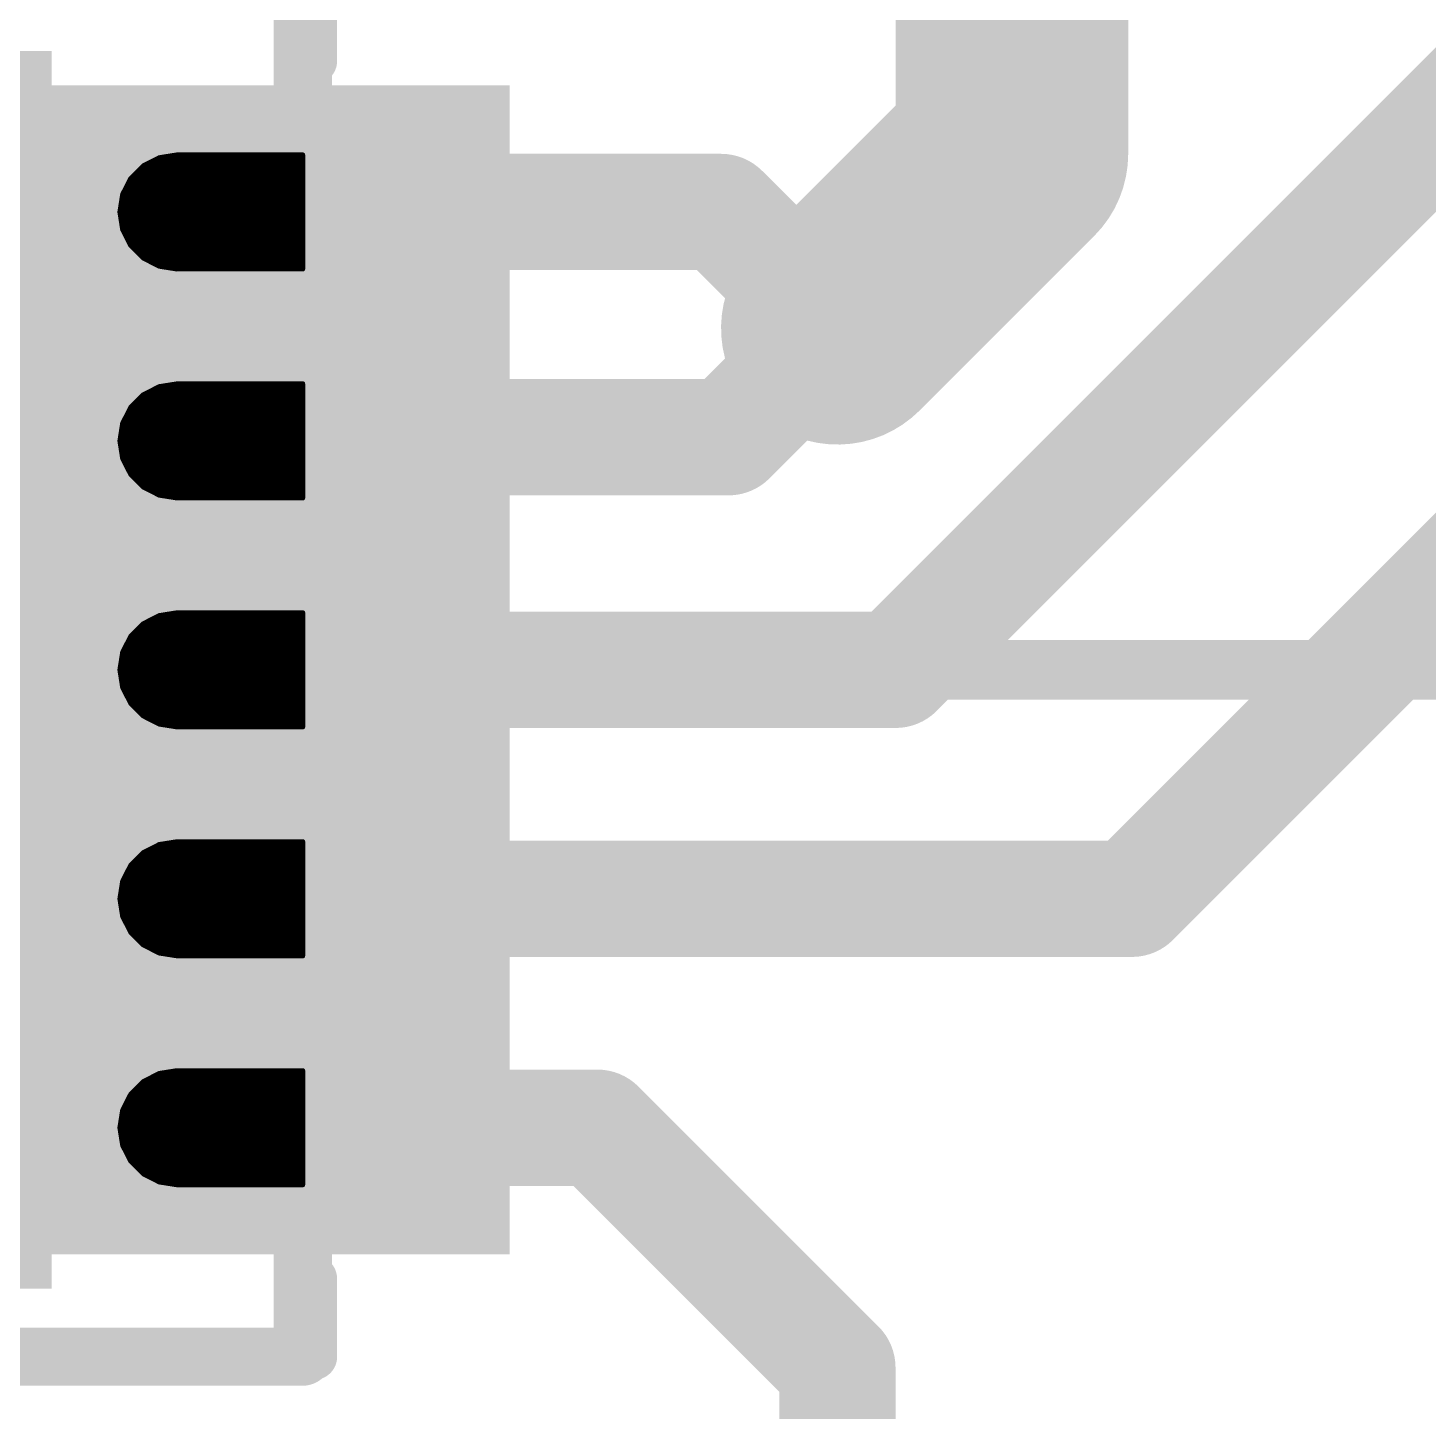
# Model space of a CAD drawing. Extents: x -22.2 to 64.4, y -24.7 to 14.1.
# Drawn here: x 16.648 to 19.705, y 5.366 to 8.387 of the extents above; entities that cross this region are included whole.
import ezdxf

# ---------------------------------------------------------------- set-up
doc = ezdxf.new("R2010")
doc.units = 0
for name, color, linetype in [('1', 12, 'CONTINUOUS'), ('21', 253, 'CONTINUOUS'), ('29', 253, 'CONTINUOUS'), ('47', 253, 'CONTINUOUS'), ('51', 253, 'CONTINUOUS')]:
    doc.layers.add(name, color=color, linetype=linetype)

# ---------------------------------------------------------------- blocks, each defined once
blk = doc.blocks.new('RECT')
blk.add_solid([(-0.5, -0.5), (0.5, -0.5), (-0.5, 0.5), (0.5, 0.5)])

msp = doc.modelspace()

# ---------------------------------------------------------------- linework, layer by layer
at = {"layer": '1'}
for points, const_width in [([(18.796, 9.183), (18.796, 8.112)], 0.508), ([(18.542, 6.985), (20.066, 8.509)], 0.254), ([(18.796, 8.112), (18.415, 7.731)], 0.508), ([(20.701, 8.128), (19.058, 6.485)], 0.254), ([(18.161, 7.985), (17.198, 7.985)], 0.254), ([(18.415, 7.731), (18.161, 7.985)], 0.254), ([(18.177, 7.493), (18.415, 7.731)], 0.254), ([(17.198, 7.485), (17.206, 7.493)], 0.254), ([(17.206, 7.493), (18.177, 7.493)], 0.254), ([(17.198, 6.985), (18.542, 6.985)], 0.254), ([(19.058, 6.485), (17.198, 6.485)], 0.254), ([(17.198, 5.985), (17.891, 5.985)], 0.254), ([(17.891, 5.985), (18.415, 5.461)], 0.254), ([(18.415, 5.461), (18.415, 4.064)], 0.254)]:
    msp.add_lwpolyline(points, dxfattribs=dict(at, const_width=const_width))
for points, const_width in [([(18.8858, 8.0222, 1), (18.7062, 8.2018)], 0.254), ([(18.669, 8.112, 1), (18.923, 8.112)], 0.254), ([(17.198, 8.0485, 1), (17.198, 7.9215)], 0.127), ([(18.2059, 8.0299, 1), (18.1161, 7.9401)], 0.127), ([(18.161, 7.9215, 1), (18.161, 8.0485)], 0.127), ([(18.3252, 7.8208, 1), (18.5048, 7.6412)], 0.254), ([(18.4599, 7.6861, 1), (18.3701, 7.7759)], 0.127), ([(18.3701, 7.6861, 1), (18.4599, 7.7759)], 0.127), ([(17.206, 7.5565, 1), (17.206, 7.4295)], 0.127), ([(17.2509, 7.4481, 1), (17.1611, 7.5379)], 0.127), ([(18.177, 7.4295, 1), (18.177, 7.5565)], 0.127), ([(17.1531, 7.5299, 1), (17.2429, 7.4401)], 0.127), ([(18.1321, 7.5379, 1), (18.2219, 7.4481)], 0.127), ([(17.198, 7.0485, 1), (17.198, 6.9215)], 0.127), ([(18.4971, 7.0299, 1), (18.5869, 6.9401)], 0.127), ([(18.542, 6.9215, 1), (18.542, 7.0485)], 0.127), ([(17.198, 6.5485, 1), (17.198, 6.4215)], 0.127), ([(19.058, 6.4215, 1), (19.058, 6.5485)], 0.127), ([(19.0131, 6.5299, 1), (19.1029, 6.4401)], 0.127), ([(17.198, 6.0485, 1), (17.198, 5.9215)], 0.127), ([(17.9359, 6.0299, 1), (17.8461, 5.9401)], 0.127), ([(17.891, 5.9215, 1), (17.891, 6.0485)], 0.127), ([(18.4785, 5.461, 1), (18.3515, 5.461)], 0.127), ([(18.3701, 5.4161, 1), (18.4599, 5.5059)], 0.127)]:
    msp.add_lwpolyline(points, format="xyb", dxfattribs=dict(at, const_width=const_width))
at = {"layer": '21', "const_width": 0.1016}
for points in [[(17.272, 8.509), (17.272, 8.315)], [(17.272, 5.485), (17.272, 5.655)], [(15.248, 5.485), (17.272, 5.485)]]:
    msp.add_lwpolyline(points, dxfattribs=at)
at = {"layer": '21', "const_width": 0.0508}
for points in [[(17.2466, 8.315, 1), (17.2974, 8.315)], [(17.2974, 5.655, 1), (17.2466, 5.655)], [(17.272, 5.4596, 1), (17.272, 5.5104)], [(17.2466, 5.485, 1), (17.2974, 5.485)]]:
    msp.add_lwpolyline(points, format="xyb", dxfattribs=at)
at = {"layer": '47', "const_width": 0.13}
msp.add_lwpolyline([(22.86, 6.985), (-5.76, 6.985)], dxfattribs=at)
at = {"layer": '51'}
for points, const_width in [([(17.248, 8.485), (17.248, 5.485)], 0.127), ([(16.8995, 8.0861), (16.9344, 8.1039)], 0.01), ([(16.9268, 8.1), (17.248, 8.1)], 0.01), ([(16.9344, 8.1039), (16.973, 8.11)], 0.01), ([(16.973, 8.11), (17.248, 8.11)], 0.01), ([(17.248, 8.11), (17.248, 7.86)], 0.01), ([(16.8719, 8.0585), (16.8995, 8.0861)], 0.01), ([(16.8834, 8.07), (17.248, 8.07)], 0.01), ([(16.8934, 8.08), (17.248, 8.08)], 0.01), ([(16.9071, 8.09), (17.248, 8.09)], 0.01), ([(16.8541, 8.0236), (16.8719, 8.0585)], 0.01), ([(16.8625, 8.04), (17.248, 8.04)], 0.01), ([(16.8676, 8.05), (17.248, 8.05)], 0.01), ([(16.8734, 8.06), (17.248, 8.06)], 0.01), ([(16.848, 7.985), (16.8541, 8.0236)], 0.01), ([(16.852, 8.01), (17.248, 8.01)], 0.01), ([(16.8535, 8.02), (17.248, 8.02)], 0.01), ([(16.8574, 8.03), (17.248, 8.03)], 0.01), ([(16.8541, 7.9464), (16.848, 7.985)], 0.01), ([(16.8488, 7.99), (17.248, 7.99)], 0.01), ([(16.8488, 7.98), (17.248, 7.98)], 0.01), ([(16.8504, 8), (17.248, 8)], 0.01), ([(16.8504, 7.97), (17.248, 7.97)], 0.01), ([(16.852, 7.96), (17.248, 7.96)], 0.01), ([(16.8535, 7.95), (17.248, 7.95)], 0.01), ([(16.8719, 7.9115), (16.8541, 7.9464)], 0.01), ([(16.8574, 7.94), (17.248, 7.94)], 0.01), ([(16.8625, 7.93), (17.248, 7.93)], 0.01), ([(16.8676, 7.92), (17.248, 7.92)], 0.01), ([(16.8995, 7.8839), (16.8719, 7.9115)], 0.01), ([(16.8734, 7.91), (17.248, 7.91)], 0.01), ([(16.8834, 7.9), (17.248, 7.9)], 0.01), ([(16.8934, 7.89), (17.248, 7.89)], 0.01), ([(16.9344, 7.8661), (16.8995, 7.8839)], 0.01), ([(16.9071, 7.88), (17.248, 7.88)], 0.01), ([(16.9268, 7.87), (17.248, 7.87)], 0.01), ([(16.973, 7.86), (16.9344, 7.8661)], 0.01), ([(17.248, 7.86), (16.973, 7.86)], 0.01), ([(16.973, 7.86), (17.248, 7.86)], 0.01), ([(16.9344, 7.6039), (16.973, 7.61)], 0.01), ([(16.973, 7.61), (17.248, 7.61)], 0.01), ([(17.248, 7.61), (17.248, 7.36)], 0.01), ([(16.8719, 7.5585), (16.8995, 7.5861)], 0.01), ([(16.8934, 7.58), (17.248, 7.58)], 0.01), ([(16.8995, 7.5861), (16.9344, 7.6039)], 0.01), ([(16.9071, 7.59), (17.248, 7.59)], 0.01), ([(16.9268, 7.6), (17.248, 7.6)], 0.01), ([(16.8541, 7.5236), (16.8719, 7.5585)], 0.01), ([(16.8676, 7.55), (17.248, 7.55)], 0.01), ([(16.8734, 7.56), (17.248, 7.56)], 0.01), ([(16.8834, 7.57), (17.248, 7.57)], 0.01), ([(16.848, 7.485), (16.8541, 7.5236)], 0.01), ([(16.8535, 7.52), (17.248, 7.52)], 0.01), ([(16.8574, 7.53), (17.248, 7.53)], 0.01), ([(16.8625, 7.54), (17.248, 7.54)], 0.01), ([(16.8541, 7.4464), (16.848, 7.485)], 0.01), ([(16.8488, 7.49), (17.248, 7.49)], 0.01), ([(16.8504, 7.5), (17.248, 7.5)], 0.01), ([(16.852, 7.51), (17.248, 7.51)], 0.01), ([(16.8488, 7.48), (17.248, 7.48)], 0.01), ([(16.8504, 7.47), (17.248, 7.47)], 0.01), ([(16.852, 7.46), (17.248, 7.46)], 0.01), ([(16.8535, 7.45), (17.248, 7.45)], 0.01), ([(16.8719, 7.4115), (16.8541, 7.4464)], 0.01), ([(16.8574, 7.44), (17.248, 7.44)], 0.01), ([(16.8625, 7.43), (17.248, 7.43)], 0.01), ([(16.8676, 7.42), (17.248, 7.42)], 0.01), ([(16.8995, 7.3839), (16.8719, 7.4115)], 0.01), ([(16.8734, 7.41), (17.248, 7.41)], 0.01), ([(16.8834, 7.4), (17.248, 7.4)], 0.01), ([(16.8934, 7.39), (17.248, 7.39)], 0.01), ([(16.9344, 7.3661), (16.8995, 7.3839)], 0.01), ([(16.9071, 7.38), (17.248, 7.38)], 0.01), ([(16.9268, 7.37), (17.248, 7.37)], 0.01), ([(16.973, 7.36), (16.9344, 7.3661)], 0.01), ([(17.248, 7.36), (16.973, 7.36)], 0.01), ([(16.973, 7.36), (17.248, 7.36)], 0.01), ([(16.8995, 7.0861), (16.9344, 7.1039)], 0.01), ([(16.9071, 7.09), (17.248, 7.09)], 0.01), ([(16.9268, 7.1), (17.248, 7.1)], 0.01), ([(16.9344, 7.1039), (16.973, 7.11)], 0.01), ([(16.973, 7.11), (17.248, 7.11)], 0.01), ([(17.248, 7.11), (17.248, 6.86)], 0.01), ([(16.8541, 7.0236), (16.8719, 7.0585)], 0.01), ([(16.8719, 7.0585), (16.8995, 7.0861)], 0.01), ([(16.8734, 7.06), (17.248, 7.06)], 0.01), ([(16.8834, 7.07), (17.248, 7.07)], 0.01), ([(16.8934, 7.08), (17.248, 7.08)], 0.01), ([(16.8574, 7.03), (17.248, 7.03)], 0.01), ([(16.8625, 7.04), (17.248, 7.04)], 0.01), ([(16.8676, 7.05), (17.248, 7.05)], 0.01), ([(16.848, 6.985), (16.8541, 7.0236)], 0.01), ([(16.8504, 7), (17.248, 7)], 0.01), ([(16.852, 7.01), (17.248, 7.01)], 0.01), ([(16.8535, 7.02), (17.248, 7.02)], 0.01), ([(16.8541, 6.9464), (16.848, 6.985)], 0.01), ([(16.8488, 6.99), (17.248, 6.99)], 0.01), ([(16.8488, 6.98), (17.248, 6.98)], 0.01), ([(16.8504, 6.97), (17.248, 6.97)], 0.01), ([(16.852, 6.96), (17.248, 6.96)], 0.01), ([(16.8535, 6.95), (17.248, 6.95)], 0.01), ([(16.8719, 6.9115), (16.8541, 6.9464)], 0.01), ([(16.8574, 6.94), (17.248, 6.94)], 0.01), ([(16.8625, 6.93), (17.248, 6.93)], 0.01), ([(16.8676, 6.92), (17.248, 6.92)], 0.01), ([(16.8995, 6.8839), (16.8719, 6.9115)], 0.01), ([(16.8734, 6.91), (17.248, 6.91)], 0.01), ([(16.8834, 6.9), (17.248, 6.9)], 0.01), ([(16.8934, 6.89), (17.248, 6.89)], 0.01), ([(16.9344, 6.8661), (16.8995, 6.8839)], 0.01), ([(16.9071, 6.88), (17.248, 6.88)], 0.01), ([(16.9268, 6.87), (17.248, 6.87)], 0.01), ([(16.973, 6.86), (16.9344, 6.8661)], 0.01), ([(17.248, 6.86), (16.973, 6.86)], 0.01), ([(16.973, 6.86), (17.248, 6.86)], 0.01), ([(16.8995, 6.5861), (16.9344, 6.6039)], 0.01), ([(16.9268, 6.6), (17.248, 6.6)], 0.01), ([(16.9344, 6.6039), (16.973, 6.61)], 0.01), ([(16.973, 6.61), (17.248, 6.61)], 0.01), ([(17.248, 6.61), (17.248, 6.36)], 0.01), ([(16.8719, 6.5585), (16.8995, 6.5861)], 0.01), ([(16.8834, 6.57), (17.248, 6.57)], 0.01), ([(16.8934, 6.58), (17.248, 6.58)], 0.01), ([(16.9071, 6.59), (17.248, 6.59)], 0.01), ([(16.8541, 6.5236), (16.8719, 6.5585)], 0.01), ([(16.8625, 6.54), (17.248, 6.54)], 0.01), ([(16.8676, 6.55), (17.248, 6.55)], 0.01), ([(16.8734, 6.56), (17.248, 6.56)], 0.01), ([(16.848, 6.485), (16.8541, 6.5236)], 0.01), ([(16.852, 6.51), (17.248, 6.51)], 0.01), ([(16.8535, 6.52), (17.248, 6.52)], 0.01), ([(16.8574, 6.53), (17.248, 6.53)], 0.01), ([(16.8541, 6.4464), (16.848, 6.485)], 0.01), ([(16.8488, 6.49), (17.248, 6.49)], 0.01), ([(16.8488, 6.48), (17.248, 6.48)], 0.01), ([(16.8504, 6.5), (17.248, 6.5)], 0.01), ([(16.8504, 6.47), (17.248, 6.47)], 0.01), ([(16.852, 6.46), (17.248, 6.46)], 0.01), ([(16.8535, 6.45), (17.248, 6.45)], 0.01), ([(16.8719, 6.4115), (16.8541, 6.4464)], 0.01), ([(16.8574, 6.44), (17.248, 6.44)], 0.01), ([(16.8625, 6.43), (17.248, 6.43)], 0.01), ([(16.8676, 6.42), (17.248, 6.42)], 0.01), ([(16.8995, 6.3839), (16.8719, 6.4115)], 0.01), ([(16.8734, 6.41), (17.248, 6.41)], 0.01), ([(16.8834, 6.4), (17.248, 6.4)], 0.01), ([(16.8934, 6.39), (17.248, 6.39)], 0.01), ([(16.9344, 6.3661), (16.8995, 6.3839)], 0.01), ([(16.9071, 6.38), (17.248, 6.38)], 0.01), ([(16.9268, 6.37), (17.248, 6.37)], 0.01), ([(16.973, 6.36), (16.9344, 6.3661)], 0.01), ([(17.248, 6.36), (16.973, 6.36)], 0.01), ([(16.973, 6.36), (17.248, 6.36)], 0.01), ([(16.9344, 6.1039), (16.973, 6.11)], 0.01), ([(16.973, 6.11), (17.248, 6.11)], 0.01), ([(17.248, 6.11), (17.248, 5.86)], 0.01), ([(16.8719, 6.0585), (16.8995, 6.0861)], 0.01), ([(16.8934, 6.08), (17.248, 6.08)], 0.01), ([(16.8995, 6.0861), (16.9344, 6.1039)], 0.01), ([(16.9071, 6.09), (17.248, 6.09)], 0.01), ([(16.9268, 6.1), (17.248, 6.1)], 0.01), ([(16.8541, 6.0236), (16.8719, 6.0585)], 0.01), ([(16.8676, 6.05), (17.248, 6.05)], 0.01), ([(16.8734, 6.06), (17.248, 6.06)], 0.01), ([(16.8834, 6.07), (17.248, 6.07)], 0.01), ([(16.848, 5.985), (16.8541, 6.0236)], 0.01), ([(16.8535, 6.02), (17.248, 6.02)], 0.01), ([(16.8574, 6.03), (17.248, 6.03)], 0.01), ([(16.8625, 6.04), (17.248, 6.04)], 0.01), ([(16.8488, 5.99), (17.248, 5.99)], 0.01), ([(16.8504, 6), (17.248, 6)], 0.01), ([(16.852, 6.01), (17.248, 6.01)], 0.01), ([(16.8541, 5.9464), (16.848, 5.985)], 0.01), ([(16.8488, 5.98), (17.248, 5.98)], 0.01), ([(16.8504, 5.97), (17.248, 5.97)], 0.01), ([(16.852, 5.96), (17.248, 5.96)], 0.01), ([(16.8535, 5.95), (17.248, 5.95)], 0.01), ([(16.8719, 5.9115), (16.8541, 5.9464)], 0.01), ([(16.8574, 5.94), (17.248, 5.94)], 0.01), ([(16.8625, 5.93), (17.248, 5.93)], 0.01), ([(16.8676, 5.92), (17.248, 5.92)], 0.01), ([(16.8995, 5.8839), (16.8719, 5.9115)], 0.01), ([(16.8734, 5.91), (17.248, 5.91)], 0.01), ([(16.8834, 5.9), (17.248, 5.9)], 0.01), ([(16.8934, 5.89), (17.248, 5.89)], 0.01), ([(16.9344, 5.8661), (16.8995, 5.8839)], 0.01), ([(16.9071, 5.88), (17.248, 5.88)], 0.01), ([(16.9268, 5.87), (17.248, 5.87)], 0.01), ([(16.973, 5.86), (16.9344, 5.8661)], 0.01), ([(17.248, 5.86), (16.973, 5.86)], 0.01), ([(16.973, 5.86), (17.248, 5.86)], 0.01), ([(17.248, 5.485), (14.248, 5.485)], 0.127)]:
    msp.add_lwpolyline(points, dxfattribs=dict(at, const_width=const_width))
for points, const_width in [([(16.9268, 8.1025, 1), (16.9268, 8.0975)], 0.005), ([(16.934, 8.1064, 1), (16.9348, 8.1014)], 0.005), ([(16.9355, 8.1017, 1), (16.9332, 8.1061)], 0.005), ([(16.973, 8.1125, 1), (16.973, 8.1075)], 0.005), ([(16.9734, 8.1075, 1), (16.9726, 8.1125)], 0.005), ([(17.2505, 8.11, 1), (17.2455, 8.11)], 0.005), ([(17.248, 8.1075, 1), (17.248, 8.1125)], 0.005), ([(17.248, 8.0975, 1), (17.248, 8.1025)], 0.005), ([(16.8834, 8.0725, 1), (16.8834, 8.0675)], 0.005), ([(16.8934, 8.0825, 1), (16.8934, 8.0775)], 0.005), ([(16.8984, 8.0884, 1), (16.9007, 8.0839)], 0.005), ([(16.9013, 8.0844, 1), (16.8978, 8.0879)], 0.005), ([(16.9071, 8.0925, 1), (16.9071, 8.0875)], 0.005), ([(17.248, 8.0875, 1), (17.248, 8.0925)], 0.005), ([(17.248, 8.0775, 1), (17.248, 8.0825)], 0.005), ([(17.248, 8.0675, 1), (17.248, 8.0725)], 0.005), ([(16.8625, 8.0425, 1), (16.8625, 8.0375)], 0.005), ([(16.8676, 8.0525, 1), (16.8676, 8.0475)], 0.005), ([(16.8701, 8.0602, 1), (16.8736, 8.0567)], 0.005), ([(16.8741, 8.0573, 1), (16.8696, 8.0596)], 0.005), ([(16.8734, 8.0625, 1), (16.8734, 8.0575)], 0.005), ([(17.248, 8.0575, 1), (17.248, 8.0625)], 0.005), ([(17.248, 8.0475, 1), (17.248, 8.0525)], 0.005), ([(17.248, 8.0375, 1), (17.248, 8.0425)], 0.005), ([(16.852, 8.0125, 1), (16.852, 8.0075)], 0.005), ([(16.8535, 8.0225, 1), (16.8535, 8.0175)], 0.005), ([(16.8566, 8.0232, 1), (16.8516, 8.024)], 0.005), ([(16.8519, 8.0248, 1), (16.8563, 8.0225)], 0.005), ([(16.8574, 8.0325, 1), (16.8574, 8.0275)], 0.005), ([(17.248, 8.0275, 1), (17.248, 8.0325)], 0.005), ([(17.248, 8.0175, 1), (17.248, 8.0225)], 0.005), ([(17.248, 8.0075, 1), (17.248, 8.0125)], 0.005), ([(16.8505, 7.9854, 1), (16.8455, 7.9846)], 0.005), ([(16.8455, 7.9854, 1), (16.8505, 7.9846)], 0.005), ([(16.8488, 7.9925, 1), (16.8488, 7.9875)], 0.005), ([(16.8488, 7.9825, 1), (16.8488, 7.9775)], 0.005), ([(16.8504, 8.0025, 1), (16.8504, 7.9975)], 0.005), ([(17.248, 7.9975, 1), (17.248, 8.0025)], 0.005), ([(17.248, 7.9875, 1), (17.248, 7.9925)], 0.005), ([(17.248, 7.9775, 1), (17.248, 7.9825)], 0.005), ([(16.8504, 7.9725, 1), (16.8504, 7.9675)], 0.005), ([(16.852, 7.9625, 1), (16.852, 7.9575)], 0.005), ([(16.8535, 7.9525, 1), (16.8535, 7.9475)], 0.005), ([(16.8563, 7.9475, 1), (16.8519, 7.9452)], 0.005), ([(16.8516, 7.946, 1), (16.8566, 7.9468)], 0.005), ([(17.248, 7.9675, 1), (17.248, 7.9725)], 0.005), ([(17.248, 7.9575, 1), (17.248, 7.9625)], 0.005), ([(17.248, 7.9475, 1), (17.248, 7.9525)], 0.005), ([(16.8574, 7.9425, 1), (16.8574, 7.9375)], 0.005), ([(16.8625, 7.9325, 1), (16.8625, 7.9275)], 0.005), ([(16.8676, 7.9225, 1), (16.8676, 7.9175)], 0.005), ([(17.248, 7.9375, 1), (17.248, 7.9425)], 0.005), ([(17.248, 7.9275, 1), (17.248, 7.9325)], 0.005), ([(17.248, 7.9175, 1), (17.248, 7.9225)], 0.005), ([(16.8736, 7.9133, 1), (16.8701, 7.9098)], 0.005), ([(16.8696, 7.9104, 1), (16.8741, 7.9127)], 0.005), ([(16.8734, 7.9125, 1), (16.8734, 7.9075)], 0.005), ([(16.8834, 7.9025, 1), (16.8834, 7.8975)], 0.005), ([(16.8934, 7.8925, 1), (16.8934, 7.8875)], 0.005), ([(16.9007, 7.8861, 1), (16.8984, 7.8816)], 0.005), ([(16.8978, 7.8821, 1), (16.9013, 7.8856)], 0.005), ([(17.248, 7.9075, 1), (17.248, 7.9125)], 0.005), ([(17.248, 7.8975, 1), (17.248, 7.9025)], 0.005), ([(17.248, 7.8875, 1), (17.248, 7.8925)], 0.005), ([(16.9071, 7.8825, 1), (16.9071, 7.8775)], 0.005), ([(16.9268, 7.8725, 1), (16.9268, 7.8675)], 0.005), ([(16.9348, 7.8686, 1), (16.934, 7.8636)], 0.005), ([(16.9332, 7.8639, 1), (16.9355, 7.8683)], 0.005), ([(16.973, 7.8625, 1), (16.973, 7.8575)], 0.005), ([(16.973, 7.8625, 1), (16.973, 7.8575)], 0.005), ([(16.9726, 7.8575, 1), (16.9734, 7.8625)], 0.005), ([(17.2455, 7.86, 1), (17.2505, 7.86)], 0.005), ([(17.248, 7.8775, 1), (17.248, 7.8825)], 0.005), ([(17.248, 7.8675, 1), (17.248, 7.8725)], 0.005), ([(17.248, 7.8575, 1), (17.248, 7.8625)], 0.005), ([(17.248, 7.8575, 1), (17.248, 7.8625)], 0.005), ([(16.973, 7.6125, 1), (16.973, 7.6075)], 0.005), ([(16.9734, 7.6075, 1), (16.9726, 7.6125)], 0.005), ([(17.2505, 7.61, 1), (17.2455, 7.61)], 0.005), ([(17.248, 7.6075, 1), (17.248, 7.6125)], 0.005), ([(16.8934, 7.5825, 1), (16.8934, 7.5775)], 0.005), ([(16.8984, 7.5884, 1), (16.9007, 7.5839)], 0.005), ([(16.9013, 7.5844, 1), (16.8978, 7.5879)], 0.005), ([(16.9071, 7.5925, 1), (16.9071, 7.5875)], 0.005), ([(16.9268, 7.6025, 1), (16.9268, 7.5975)], 0.005), ([(16.934, 7.6064, 1), (16.9348, 7.6014)], 0.005), ([(16.9355, 7.6017, 1), (16.9332, 7.6061)], 0.005), ([(17.248, 7.5975, 1), (17.248, 7.6025)], 0.005), ([(17.248, 7.5875, 1), (17.248, 7.5925)], 0.005), ([(17.248, 7.5775, 1), (17.248, 7.5825)], 0.005), ([(16.8676, 7.5525, 1), (16.8676, 7.5475)], 0.005), ([(16.8701, 7.5602, 1), (16.8736, 7.5567)], 0.005), ([(16.8741, 7.5573, 1), (16.8696, 7.5596)], 0.005), ([(16.8734, 7.5625, 1), (16.8734, 7.5575)], 0.005), ([(16.8834, 7.5725, 1), (16.8834, 7.5675)], 0.005), ([(17.248, 7.5675, 1), (17.248, 7.5725)], 0.005), ([(17.248, 7.5575, 1), (17.248, 7.5625)], 0.005), ([(17.248, 7.5475, 1), (17.248, 7.5525)], 0.005), ([(16.8535, 7.5225, 1), (16.8535, 7.5175)], 0.005), ([(16.8566, 7.5232, 1), (16.8516, 7.524)], 0.005), ([(16.8519, 7.5248, 1), (16.8563, 7.5225)], 0.005), ([(16.8574, 7.5325, 1), (16.8574, 7.5275)], 0.005), ([(16.8625, 7.5425, 1), (16.8625, 7.5375)], 0.005), ([(17.248, 7.5375, 1), (17.248, 7.5425)], 0.005), ([(17.248, 7.5275, 1), (17.248, 7.5325)], 0.005), ([(17.248, 7.5175, 1), (17.248, 7.5225)], 0.005), ([(16.8505, 7.4854, 1), (16.8455, 7.4846)], 0.005), ([(16.8488, 7.4925, 1), (16.8488, 7.4875)], 0.005), ([(16.8504, 7.5025, 1), (16.8504, 7.4975)], 0.005), ([(16.852, 7.5125, 1), (16.852, 7.5075)], 0.005), ([(17.248, 7.5075, 1), (17.248, 7.5125)], 0.005), ([(17.248, 7.4975, 1), (17.248, 7.5025)], 0.005), ([(17.248, 7.4875, 1), (17.248, 7.4925)], 0.005), ([(16.8455, 7.4854, 1), (16.8505, 7.4846)], 0.005), ([(16.8488, 7.4825, 1), (16.8488, 7.4775)], 0.005), ([(16.8504, 7.4725, 1), (16.8504, 7.4675)], 0.005), ([(16.852, 7.4625, 1), (16.852, 7.4575)], 0.005), ([(17.248, 7.4775, 1), (17.248, 7.4825)], 0.005), ([(17.248, 7.4675, 1), (17.248, 7.4725)], 0.005), ([(17.248, 7.4575, 1), (17.248, 7.4625)], 0.005), ([(16.8535, 7.4525, 1), (16.8535, 7.4475)], 0.005), ([(16.8563, 7.4475, 1), (16.8519, 7.4452)], 0.005), ([(16.8516, 7.446, 1), (16.8566, 7.4468)], 0.005), ([(16.8574, 7.4425, 1), (16.8574, 7.4375)], 0.005), ([(16.8625, 7.4325, 1), (16.8625, 7.4275)], 0.005), ([(17.248, 7.4475, 1), (17.248, 7.4525)], 0.005), ([(17.248, 7.4375, 1), (17.248, 7.4425)], 0.005), ([(17.248, 7.4275, 1), (17.248, 7.4325)], 0.005), ([(16.8676, 7.4225, 1), (16.8676, 7.4175)], 0.005), ([(16.8736, 7.4133, 1), (16.8701, 7.4098)], 0.005), ([(16.8696, 7.4104, 1), (16.8741, 7.4127)], 0.005), ([(16.8734, 7.4125, 1), (16.8734, 7.4075)], 0.005), ([(16.8834, 7.4025, 1), (16.8834, 7.3975)], 0.005), ([(17.248, 7.4175, 1), (17.248, 7.4225)], 0.005), ([(17.248, 7.4075, 1), (17.248, 7.4125)], 0.005), ([(17.248, 7.3975, 1), (17.248, 7.4025)], 0.005), ([(16.8934, 7.3925, 1), (16.8934, 7.3875)], 0.005), ([(16.9007, 7.3861, 1), (16.8984, 7.3816)], 0.005), ([(16.8978, 7.3821, 1), (16.9013, 7.3856)], 0.005), ([(16.9071, 7.3825, 1), (16.9071, 7.3775)], 0.005), ([(16.9268, 7.3725, 1), (16.9268, 7.3675)], 0.005), ([(16.9348, 7.3686, 1), (16.934, 7.3636)], 0.005), ([(16.9332, 7.3639, 1), (16.9355, 7.3683)], 0.005), ([(17.248, 7.3875, 1), (17.248, 7.3925)], 0.005), ([(17.248, 7.3775, 1), (17.248, 7.3825)], 0.005), ([(17.248, 7.3675, 1), (17.248, 7.3725)], 0.005), ([(16.973, 7.3625, 1), (16.973, 7.3575)], 0.005), ([(16.973, 7.3625, 1), (16.973, 7.3575)], 0.005), ([(16.9726, 7.3575, 1), (16.9734, 7.3625)], 0.005), ([(17.2455, 7.36, 1), (17.2505, 7.36)], 0.005), ([(17.248, 7.3575, 1), (17.248, 7.3625)], 0.005), ([(17.248, 7.3575, 1), (17.248, 7.3625)], 0.005), ([(16.9071, 7.0925, 1), (16.9071, 7.0875)], 0.005), ([(16.9268, 7.1025, 1), (16.9268, 7.0975)], 0.005), ([(16.934, 7.1064, 1), (16.9348, 7.1014)], 0.005), ([(16.9355, 7.1017, 1), (16.9332, 7.1061)], 0.005), ([(16.973, 7.1125, 1), (16.973, 7.1075)], 0.005), ([(16.9734, 7.1075, 1), (16.9726, 7.1125)], 0.005), ([(17.2505, 7.11, 1), (17.2455, 7.11)], 0.005), ([(17.248, 7.1075, 1), (17.248, 7.1125)], 0.005), ([(17.248, 7.0975, 1), (17.248, 7.1025)], 0.005), ([(17.248, 7.0875, 1), (17.248, 7.0925)], 0.005), ([(16.8701, 7.0602, 1), (16.8736, 7.0567)], 0.005), ([(16.8741, 7.0573, 1), (16.8696, 7.0596)], 0.005), ([(16.8734, 7.0625, 1), (16.8734, 7.0575)], 0.005), ([(16.8834, 7.0725, 1), (16.8834, 7.0675)], 0.005), ([(16.8934, 7.0825, 1), (16.8934, 7.0775)], 0.005), ([(16.8984, 7.0884, 1), (16.9007, 7.0839)], 0.005), ([(16.9013, 7.0844, 1), (16.8978, 7.0879)], 0.005), ([(17.248, 7.0775, 1), (17.248, 7.0825)], 0.005), ([(17.248, 7.0675, 1), (17.248, 7.0725)], 0.005), ([(17.248, 7.0575, 1), (17.248, 7.0625)], 0.005), ([(16.8574, 7.0325, 1), (16.8574, 7.0275)], 0.005), ([(16.8625, 7.0425, 1), (16.8625, 7.0375)], 0.005), ([(16.8676, 7.0525, 1), (16.8676, 7.0475)], 0.005), ([(17.248, 7.0475, 1), (17.248, 7.0525)], 0.005), ([(17.248, 7.0375, 1), (17.248, 7.0425)], 0.005), ([(17.248, 7.0275, 1), (17.248, 7.0325)], 0.005), ([(16.8504, 7.0025, 1), (16.8504, 6.9975)], 0.005), ([(16.852, 7.0125, 1), (16.852, 7.0075)], 0.005), ([(16.8535, 7.0225, 1), (16.8535, 7.0175)], 0.005), ([(16.8566, 7.0232, 1), (16.8516, 7.024)], 0.005), ([(16.8519, 7.0248, 1), (16.8563, 7.0225)], 0.005), ([(17.248, 7.0175, 1), (17.248, 7.0225)], 0.005), ([(17.248, 7.0075, 1), (17.248, 7.0125)], 0.005), ([(17.248, 6.9975, 1), (17.248, 7.0025)], 0.005), ([(16.8505, 6.9854, 1), (16.8455, 6.9846)], 0.005), ([(16.8455, 6.9854, 1), (16.8505, 6.9846)], 0.005), ([(16.8488, 6.9925, 1), (16.8488, 6.9875)], 0.005), ([(16.8488, 6.9825, 1), (16.8488, 6.9775)], 0.005), ([(16.8504, 6.9725, 1), (16.8504, 6.9675)], 0.005), ([(17.248, 6.9875, 1), (17.248, 6.9925)], 0.005), ([(17.248, 6.9775, 1), (17.248, 6.9825)], 0.005), ([(17.248, 6.9675, 1), (17.248, 6.9725)], 0.005), ([(16.852, 6.9625, 1), (16.852, 6.9575)], 0.005), ([(16.8535, 6.9525, 1), (16.8535, 6.9475)], 0.005), ([(16.8563, 6.9475, 1), (16.8519, 6.9452)], 0.005), ([(16.8516, 6.946, 1), (16.8566, 6.9468)], 0.005), ([(16.8574, 6.9425, 1), (16.8574, 6.9375)], 0.005), ([(17.248, 6.9575, 1), (17.248, 6.9625)], 0.005), ([(17.248, 6.9475, 1), (17.248, 6.9525)], 0.005), ([(17.248, 6.9375, 1), (17.248, 6.9425)], 0.005), ([(16.8625, 6.9325, 1), (16.8625, 6.9275)], 0.005), ([(16.8676, 6.9225, 1), (16.8676, 6.9175)], 0.005), ([(16.8736, 6.9133, 1), (16.8701, 6.9098)], 0.005), ([(16.8696, 6.9104, 1), (16.8741, 6.9127)], 0.005), ([(16.8734, 6.9125, 1), (16.8734, 6.9075)], 0.005), ([(17.248, 6.9275, 1), (17.248, 6.9325)], 0.005), ([(17.248, 6.9175, 1), (17.248, 6.9225)], 0.005), ([(17.248, 6.9075, 1), (17.248, 6.9125)], 0.005), ([(16.8834, 6.9025, 1), (16.8834, 6.8975)], 0.005), ([(16.8934, 6.8925, 1), (16.8934, 6.8875)], 0.005), ([(16.9007, 6.8861, 1), (16.8984, 6.8816)], 0.005), ([(16.8978, 6.8821, 1), (16.9013, 6.8856)], 0.005), ([(16.9071, 6.8825, 1), (16.9071, 6.8775)], 0.005), ([(17.248, 6.8975, 1), (17.248, 6.9025)], 0.005), ([(17.248, 6.8875, 1), (17.248, 6.8925)], 0.005), ([(17.248, 6.8775, 1), (17.248, 6.8825)], 0.005), ([(16.9268, 6.8725, 1), (16.9268, 6.8675)], 0.005), ([(16.9348, 6.8686, 1), (16.934, 6.8636)], 0.005), ([(16.9332, 6.8639, 1), (16.9355, 6.8683)], 0.005), ([(16.973, 6.8625, 1), (16.973, 6.8575)], 0.005), ([(16.973, 6.8625, 1), (16.973, 6.8575)], 0.005), ([(16.9726, 6.8575, 1), (16.9734, 6.8625)], 0.005), ([(17.2455, 6.86, 1), (17.2505, 6.86)], 0.005), ([(17.248, 6.8675, 1), (17.248, 6.8725)], 0.005), ([(17.248, 6.8575, 1), (17.248, 6.8625)], 0.005), ([(17.248, 6.8575, 1), (17.248, 6.8625)], 0.005), ([(16.9268, 6.6025, 1), (16.9268, 6.5975)], 0.005), ([(16.934, 6.6064, 1), (16.9348, 6.6014)], 0.005), ([(16.9355, 6.6017, 1), (16.9332, 6.6061)], 0.005), ([(16.973, 6.6125, 1), (16.973, 6.6075)], 0.005), ([(16.9734, 6.6075, 1), (16.9726, 6.6125)], 0.005), ([(17.2505, 6.61, 1), (17.2455, 6.61)], 0.005), ([(17.248, 6.6075, 1), (17.248, 6.6125)], 0.005), ([(17.248, 6.5975, 1), (17.248, 6.6025)], 0.005), ([(16.8834, 6.5725, 1), (16.8834, 6.5675)], 0.005), ([(16.8934, 6.5825, 1), (16.8934, 6.5775)], 0.005), ([(16.8984, 6.5884, 1), (16.9007, 6.5839)], 0.005), ([(16.9013, 6.5844, 1), (16.8978, 6.5879)], 0.005), ([(16.9071, 6.5925, 1), (16.9071, 6.5875)], 0.005), ([(17.248, 6.5875, 1), (17.248, 6.5925)], 0.005), ([(17.248, 6.5775, 1), (17.248, 6.5825)], 0.005), ([(17.248, 6.5675, 1), (17.248, 6.5725)], 0.005), ([(16.8625, 6.5425, 1), (16.8625, 6.5375)], 0.005), ([(16.8676, 6.5525, 1), (16.8676, 6.5475)], 0.005), ([(16.8701, 6.5602, 1), (16.8736, 6.5567)], 0.005), ([(16.8741, 6.5573, 1), (16.8696, 6.5596)], 0.005), ([(16.8734, 6.5625, 1), (16.8734, 6.5575)], 0.005), ([(17.248, 6.5575, 1), (17.248, 6.5625)], 0.005), ([(17.248, 6.5475, 1), (17.248, 6.5525)], 0.005), ([(17.248, 6.5375, 1), (17.248, 6.5425)], 0.005), ([(16.852, 6.5125, 1), (16.852, 6.5075)], 0.005), ([(16.8535, 6.5225, 1), (16.8535, 6.5175)], 0.005), ([(16.8566, 6.5232, 1), (16.8516, 6.524)], 0.005), ([(16.8519, 6.5248, 1), (16.8563, 6.5225)], 0.005), ([(16.8574, 6.5325, 1), (16.8574, 6.5275)], 0.005), ([(17.248, 6.5275, 1), (17.248, 6.5325)], 0.005), ([(17.248, 6.5175, 1), (17.248, 6.5225)], 0.005), ([(17.248, 6.5075, 1), (17.248, 6.5125)], 0.005), ([(16.8505, 6.4854, 1), (16.8455, 6.4846)], 0.005), ([(16.8455, 6.4854, 1), (16.8505, 6.4846)], 0.005), ([(16.8488, 6.4925, 1), (16.8488, 6.4875)], 0.005), ([(16.8488, 6.4825, 1), (16.8488, 6.4775)], 0.005), ([(16.8504, 6.5025, 1), (16.8504, 6.4975)], 0.005), ([(17.248, 6.4975, 1), (17.248, 6.5025)], 0.005), ([(17.248, 6.4875, 1), (17.248, 6.4925)], 0.005), ([(17.248, 6.4775, 1), (17.248, 6.4825)], 0.005), ([(16.8504, 6.4725, 1), (16.8504, 6.4675)], 0.005), ([(16.852, 6.4625, 1), (16.852, 6.4575)], 0.005), ([(16.8535, 6.4525, 1), (16.8535, 6.4475)], 0.005), ([(16.8563, 6.4475, 1), (16.8519, 6.4452)], 0.005), ([(17.248, 6.4675, 1), (17.248, 6.4725)], 0.005), ([(17.248, 6.4575, 1), (17.248, 6.4625)], 0.005), ([(17.248, 6.4475, 1), (17.248, 6.4525)], 0.005), ([(16.8516, 6.446, 1), (16.8566, 6.4468)], 0.005), ([(16.8574, 6.4425, 1), (16.8574, 6.4375)], 0.005), ([(16.8625, 6.4325, 1), (16.8625, 6.4275)], 0.005), ([(16.8676, 6.4225, 1), (16.8676, 6.4175)], 0.005), ([(17.248, 6.4375, 1), (17.248, 6.4425)], 0.005), ([(17.248, 6.4275, 1), (17.248, 6.4325)], 0.005), ([(17.248, 6.4175, 1), (17.248, 6.4225)], 0.005), ([(16.8736, 6.4133, 1), (16.8701, 6.4098)], 0.005), ([(16.8696, 6.4104, 1), (16.8741, 6.4127)], 0.005), ([(16.8734, 6.4125, 1), (16.8734, 6.4075)], 0.005), ([(16.8834, 6.4025, 1), (16.8834, 6.3975)], 0.005), ([(16.8934, 6.3925, 1), (16.8934, 6.3875)], 0.005), ([(16.9007, 6.3861, 1), (16.8984, 6.3816)], 0.005), ([(17.248, 6.4075, 1), (17.248, 6.4125)], 0.005), ([(17.248, 6.3975, 1), (17.248, 6.4025)], 0.005), ([(17.248, 6.3875, 1), (17.248, 6.3925)], 0.005), ([(16.8978, 6.3821, 1), (16.9013, 6.3856)], 0.005), ([(16.9071, 6.3825, 1), (16.9071, 6.3775)], 0.005), ([(16.9268, 6.3725, 1), (16.9268, 6.3675)], 0.005), ([(16.9348, 6.3686, 1), (16.934, 6.3636)], 0.005), ([(16.9332, 6.3639, 1), (16.9355, 6.3683)], 0.005), ([(16.973, 6.3625, 1), (16.973, 6.3575)], 0.005), ([(16.973, 6.3625, 1), (16.973, 6.3575)], 0.005), ([(16.9726, 6.3575, 1), (16.9734, 6.3625)], 0.005), ([(17.2455, 6.36, 1), (17.2505, 6.36)], 0.005), ([(17.248, 6.3775, 1), (17.248, 6.3825)], 0.005), ([(17.248, 6.3675, 1), (17.248, 6.3725)], 0.005), ([(17.248, 6.3575, 1), (17.248, 6.3625)], 0.005), ([(17.248, 6.3575, 1), (17.248, 6.3625)], 0.005), ([(16.973, 6.1125, 1), (16.973, 6.1075)], 0.005), ([(16.9734, 6.1075, 1), (16.9726, 6.1125)], 0.005), ([(17.2505, 6.11, 1), (17.2455, 6.11)], 0.005), ([(17.248, 6.1075, 1), (17.248, 6.1125)], 0.005), ([(16.8934, 6.0825, 1), (16.8934, 6.0775)], 0.005), ([(16.8984, 6.0884, 1), (16.9007, 6.0839)], 0.005), ([(16.9013, 6.0844, 1), (16.8978, 6.0879)], 0.005), ([(16.9071, 6.0925, 1), (16.9071, 6.0875)], 0.005), ([(16.9268, 6.1025, 1), (16.9268, 6.0975)], 0.005), ([(16.934, 6.1064, 1), (16.9348, 6.1014)], 0.005), ([(16.9355, 6.1017, 1), (16.9332, 6.1061)], 0.005), ([(17.248, 6.0975, 1), (17.248, 6.1025)], 0.005), ([(17.248, 6.0875, 1), (17.248, 6.0925)], 0.005), ([(17.248, 6.0775, 1), (17.248, 6.0825)], 0.005), ([(16.8676, 6.0525, 1), (16.8676, 6.0475)], 0.005), ([(16.8701, 6.0602, 1), (16.8736, 6.0567)], 0.005), ([(16.8741, 6.0573, 1), (16.8696, 6.0596)], 0.005), ([(16.8734, 6.0625, 1), (16.8734, 6.0575)], 0.005), ([(16.8834, 6.0725, 1), (16.8834, 6.0675)], 0.005), ([(17.248, 6.0675, 1), (17.248, 6.0725)], 0.005), ([(17.248, 6.0575, 1), (17.248, 6.0625)], 0.005), ([(17.248, 6.0475, 1), (17.248, 6.0525)], 0.005), ([(16.8535, 6.0225, 1), (16.8535, 6.0175)], 0.005), ([(16.8566, 6.0232, 1), (16.8516, 6.024)], 0.005), ([(16.8519, 6.0248, 1), (16.8563, 6.0225)], 0.005), ([(16.8574, 6.0325, 1), (16.8574, 6.0275)], 0.005), ([(16.8625, 6.0425, 1), (16.8625, 6.0375)], 0.005), ([(17.248, 6.0375, 1), (17.248, 6.0425)], 0.005), ([(17.248, 6.0275, 1), (17.248, 6.0325)], 0.005), ([(17.248, 6.0175, 1), (17.248, 6.0225)], 0.005), ([(16.8488, 5.9925, 1), (16.8488, 5.9875)], 0.005), ([(16.8504, 6.0025, 1), (16.8504, 5.9975)], 0.005), ([(16.852, 6.0125, 1), (16.852, 6.0075)], 0.005), ([(17.248, 6.0075, 1), (17.248, 6.0125)], 0.005), ([(17.248, 5.9975, 1), (17.248, 6.0025)], 0.005), ([(17.248, 5.9875, 1), (17.248, 5.9925)], 0.005), ([(16.8505, 5.9854, 1), (16.8455, 5.9846)], 0.005), ([(16.8455, 5.9854, 1), (16.8505, 5.9846)], 0.005), ([(16.8488, 5.9825, 1), (16.8488, 5.9775)], 0.005), ([(16.8504, 5.9725, 1), (16.8504, 5.9675)], 0.005), ([(16.852, 5.9625, 1), (16.852, 5.9575)], 0.005), ([(17.248, 5.9775, 1), (17.248, 5.9825)], 0.005), ([(17.248, 5.9675, 1), (17.248, 5.9725)], 0.005), ([(17.248, 5.9575, 1), (17.248, 5.9625)], 0.005), ([(16.8535, 5.9525, 1), (16.8535, 5.9475)], 0.005), ([(16.8563, 5.9475, 1), (16.8519, 5.9452)], 0.005), ([(16.8516, 5.946, 1), (16.8566, 5.9468)], 0.005), ([(16.8574, 5.9425, 1), (16.8574, 5.9375)], 0.005), ([(16.8625, 5.9325, 1), (16.8625, 5.9275)], 0.005), ([(17.248, 5.9475, 1), (17.248, 5.9525)], 0.005), ([(17.248, 5.9375, 1), (17.248, 5.9425)], 0.005), ([(17.248, 5.9275, 1), (17.248, 5.9325)], 0.005), ([(16.8676, 5.9225, 1), (16.8676, 5.9175)], 0.005), ([(16.8736, 5.9133, 1), (16.8701, 5.9098)], 0.005), ([(16.8696, 5.9104, 1), (16.8741, 5.9127)], 0.005), ([(16.8734, 5.9125, 1), (16.8734, 5.9075)], 0.005), ([(16.8834, 5.9025, 1), (16.8834, 5.8975)], 0.005), ([(17.248, 5.9175, 1), (17.248, 5.9225)], 0.005), ([(17.248, 5.9075, 1), (17.248, 5.9125)], 0.005), ([(17.248, 5.8975, 1), (17.248, 5.9025)], 0.005), ([(16.8934, 5.8925, 1), (16.8934, 5.8875)], 0.005), ([(16.9007, 5.8861, 1), (16.8984, 5.8816)], 0.005), ([(16.8978, 5.8821, 1), (16.9013, 5.8856)], 0.005), ([(16.9071, 5.8825, 1), (16.9071, 5.8775)], 0.005), ([(16.9268, 5.8725, 1), (16.9268, 5.8675)], 0.005), ([(16.9348, 5.8686, 1), (16.934, 5.8636)], 0.005), ([(16.9332, 5.8639, 1), (16.9355, 5.8683)], 0.005), ([(17.248, 5.8875, 1), (17.248, 5.8925)], 0.005), ([(17.248, 5.8775, 1), (17.248, 5.8825)], 0.005), ([(17.248, 5.8675, 1), (17.248, 5.8725)], 0.005), ([(16.973, 5.8625, 1), (16.973, 5.8575)], 0.005), ([(16.973, 5.8625, 1), (16.973, 5.8575)], 0.005), ([(16.9726, 5.8575, 1), (16.9734, 5.8625)], 0.005), ([(17.2455, 5.86, 1), (17.2505, 5.86)], 0.005), ([(17.248, 5.8575, 1), (17.248, 5.8625)], 0.005), ([(17.248, 5.8575, 1), (17.248, 5.8625)], 0.005), ([(17.248, 5.4533, 1), (17.248, 5.5168)], 0.0635), ([(17.2163, 5.485, 1), (17.2797, 5.485)], 0.0635)]:
    msp.add_lwpolyline(points, format="xyb", dxfattribs=dict(at, const_width=const_width))

# ---------------------------------------------------------------- block references
at = {"layer": '1', "xscale": 0.35, "yscale": 0.8, "rotation": 90}
for p in [(17.198, 7.985), (17.198, 7.485), (17.198, 6.985), (17.198, 6.485), (17.198, 5.985)]:
    msp.add_blockref('RECT', p, dxfattribs=at)
at = {"layer": '29'}
for p, xscale, yscale, rotation in [((15.748, 6.985), 1.9032, 2.7032, 180), ((17.198, 7.985), 0.5532, 1.0032, 90), ((17.198, 7.485), 0.5532, 1.0032, 90), ((17.198, 6.985), 0.5532, 1.0032, 90), ((17.198, 6.485), 0.5532, 1.0032, 90), ((17.198, 5.985), 0.5532, 1.0032, 90)]:
    msp.add_blockref('RECT', p, dxfattribs=dict(at, xscale=xscale, yscale=yscale, rotation=rotation))

doc.saveas('drawing.dxf')
